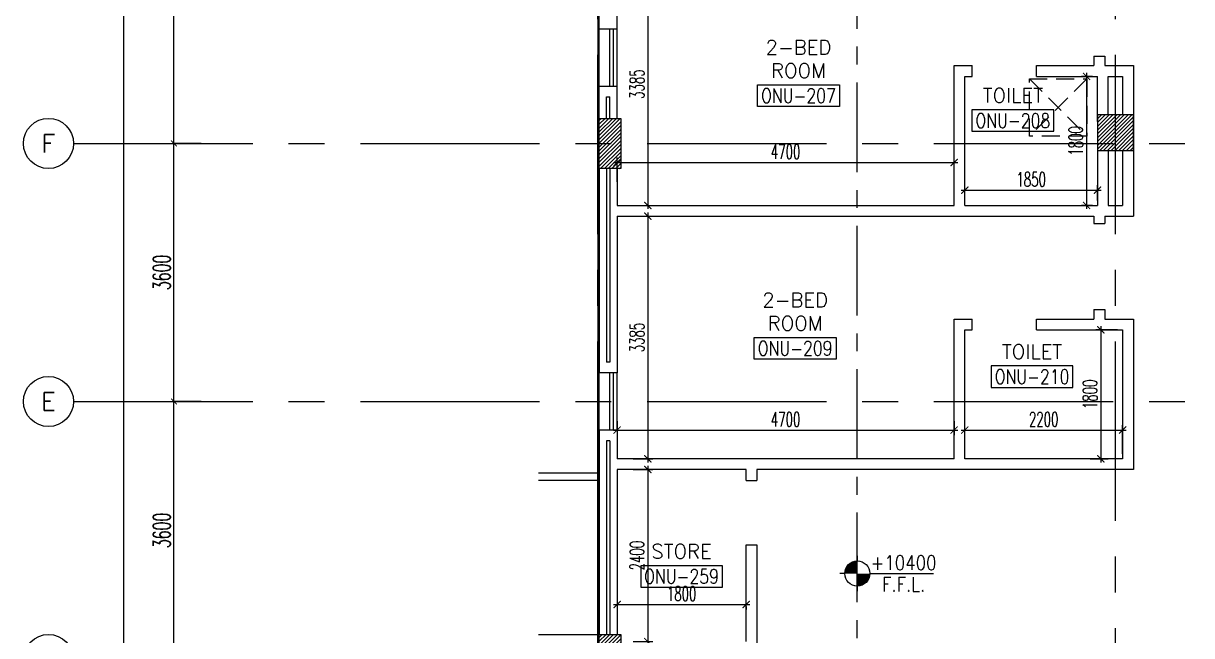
# Model space of a CAD drawing. Extents: x 88852.7 to 88945.7, y 39921.6 to 40001.1.
# Drawn here: x 88852.74 to 88869.03, y 39936.01 to 39944.55 of the extents above; entities that cross this region are included whole.
import ezdxf
from ezdxf.enums import TextEntityAlignment as Align

# ---------------------------------------------------------------- set-up
doc = ezdxf.new("R2010")
doc.units = 0
doc.header["$MEASUREMENT"] = 0
doc.header["$PDMODE"] = 34
for name, pattern in [('CENTER', [2, 1.25, -0.25, 0.25, -0.25]), ('CENTERX2', [4, 2.5, -0.5, 0.5, -0.5]), ('HIDDEN', [0.375, 0.25, -0.125])]:
    doc.linetypes.add(name, pattern=pattern)
doc.layers.get('0').update_dxf_attribs({"color": 4, "linetype": 'CONTINUOUS'})
doc.layers.get('DEFPOINTS').update_dxf_attribs({"linetype": 'CONTINUOUS'})
for name, color, linetype in [('AX', 6, 'CONTINUOUS'), ('AX-CR', 2, 'CONTINUOUS'), ('AX-DIM', 4, 'CONTINUOUS'), ('AX-TXT', 2, 'CONTINUOUS'), ('AXES', 11, 'CENTERX2'), ('AXES1', 11, 'CENTER'), ('COL', 2, 'CONTINUOUS'), ('DIM', 4, 'CONTINUOUS'), ('EJ', 11, 'CONTINUOUS'), ('HAT', 11, 'CONTINUOUS'), ('INSUL', 4, 'CONTINUOUS'), ('LEV-PL', 7, 'CONTINUOUS'), ('RM-BOX', 11, 'CONTINUOUS'), ('RM-NAME', 11, 'CONTINUOUS'), ('RM-NO', 11, 'CONTINUOUS'), ('ROOF', 7, 'CONTINUOUS'), ('SHAFT', 4, 'CONTINUOUS'), ('WALL', 2, 'CONTINUOUS'), ('WIN', 3, 'CONTINUOUS')]:
    doc.layers.add(name, color=color, linetype=linetype)
doc.styles.add('ROMANS', font='ROMANS.shx', dxfattribs={"width": 0.6})
doc.styles.add('S', font='ROMANS.SHX')
doc.dimstyles.new('DIM-OUT', dxfattribs={"dimscale": 0, "dimtxt": 0.24, "dimasz": 0.08, "dimexe": 0.02, "dimexo": 0.02, "dimgap": 0.05, "dimtad": 1, "dimdec": 0, "dimlfac": 1000, "dimzin": 0, "dimtxsty": 'ROMANS', "dimblk1": 'ARCHTICK', "dimblk2": 'ARCHTICK', "dimsah": 1, "dimcen": 0.01, "dimdle": 0.08, "dimclrd": 4, "dimclre": 4, "dimclrt": 2, "dimazin": 3, "dimtp": 2, "dimtm": 2, "dimtfac": 0.114286, "dimtdec": 0, "dimtix": 1, "dimtmove": 0, "dimatfit": 3, "dimtolj": 1, "dimtzin": 0})
doc.dimstyles.new('STANDARD_IN', dxfattribs={"dimtxt": 0.2, "dimasz": 0.1, "dimexe": 0.07, "dimexo": 0.07, "dimgap": 0.05, "dimtad": 1, "dimdec": 0, "dimlfac": 1000, "dimzin": 0, "dimtxsty": 'ROMANS', "dimblk": 'ARCHTICK', "dimcen": 0.05, "dimdle": 0.05, "dimclrd": 4, "dimclre": 4, "dimclrt": 2, "dimazin": 3, "dimtfac": 1, "dimtdec": 0, "dimtmove": 0, "dimatfit": 3, "dimtolj": 1, "dimtzin": 0})

# ---------------------------------------------------------------- blocks, each defined once
blk = doc.blocks.new('_ARCHTICK')
at = {"color": 0, "linetype": 'BYBLOCK', "const_width": 0.15}
blk.add_lwpolyline([(-0.5, -0.5), (0.5, 0.5)], dxfattribs=at)
blk = doc.blocks.new('*D182')
at = {"layer": 'DEFPOINTS', "color": 0, "linetype": 'CONTINUOUS'}
for p in [(88861.02, 39936.49), (88862.82, 39936.49), (88862.82, 39936.448)]:
    blk.add_point(p, dxfattribs=at)
at = {"layer": 'DIM', "color": 4, "linetype": 'CONTINUOUS'}
for p, q in [((88860.97, 39936.448), (88862.87, 39936.448)), ((88861.02, 39936.42), (88861.02, 39936.378)), ((88862.82, 39936.42), (88862.82, 39936.378))]:
    blk.add_line(p, q, dxfattribs=at)
at = {"layer": 'DIM', "color": 4, "linetype": 'CONTINUOUS', "xscale": 0.1, "yscale": 0.1, "zscale": 0.1, "rotation": 180}
blk.add_blockref('_ARCHTICK', (88861.02, 39936.448), dxfattribs=at)
at = {"layer": 'DIM', "color": 4, "linetype": 'CONTINUOUS', "xscale": 0.1, "yscale": 0.1, "zscale": 0.1}
blk.add_blockref('_ARCHTICK', (88862.82, 39936.448), dxfattribs=at)
at = {"layer": 'DIM', "color": 2, "linetype": 'CONTINUOUS', "insert": (88861.92, 39936.598), "char_height": 0.2, "attachment_point": 5, "style": 'ROMANS'}
blk.add_mtext('\\A1;1800', dxfattribs=at)
blk = doc.blocks.new('*D181')
at = {"layer": 'DEFPOINTS', "color": 0, "linetype": 'CONTINUOUS'}
for p in [(88861.176, 39938.33), (88861.176, 39935.93), (88861.448, 39935.93)]:
    blk.add_point(p, dxfattribs=at)
at = {"layer": 'DIM', "color": 4, "linetype": 'CONTINUOUS'}
for p, q in [((88861.246, 39938.33), (88861.518, 39938.33)), ((88861.448, 39938.38), (88861.448, 39935.88)), ((88861.246, 39935.93), (88861.518, 39935.93))]:
    blk.add_line(p, q, dxfattribs=at)
at = {"layer": 'DIM', "color": 4, "linetype": 'CONTINUOUS', "xscale": 0.1, "yscale": 0.1, "zscale": 0.1}
for p, rotation in [((88861.448, 39938.33), 90), ((88861.448, 39935.93), 270)]:
    blk.add_blockref('_ARCHTICK', p, dxfattribs=dict(at, rotation=rotation))
at = {"layer": 'DIM', "color": 2, "linetype": 'CONTINUOUS', "insert": (88861.298, 39937.13), "char_height": 0.2, "attachment_point": 5, "rotation": 90, "style": 'ROMANS'}
blk.add_mtext('\\A1;2400', dxfattribs=at)
blk = doc.blocks.new('*D180')
at = {"layer": 'DEFPOINTS', "color": 0, "linetype": 'CONTINUOUS'}
for p in [(88868.07, 39940.28), (88867.766, 39938.48), (88868.07, 39938.48)]:
    blk.add_point(p, dxfattribs=at)
at = {"layer": 'DIM', "color": 4, "linetype": 'CONTINUOUS'}
for p, q in [((88868, 39940.28), (88867.696, 39940.28)), ((88867.766, 39940.33), (88867.766, 39938.43)), ((88868, 39938.48), (88867.696, 39938.48))]:
    blk.add_line(p, q, dxfattribs=at)
at = {"layer": 'DIM', "color": 4, "linetype": 'CONTINUOUS', "xscale": 0.1, "yscale": 0.1, "zscale": 0.1}
for p, rotation in [((88867.766, 39940.28), 90), ((88867.766, 39938.48), 270)]:
    blk.add_blockref('_ARCHTICK', p, dxfattribs=dict(at, rotation=rotation))
at = {"layer": 'DIM', "color": 2, "linetype": 'CONTINUOUS', "insert": (88867.616, 39939.38), "char_height": 0.2, "attachment_point": 5, "rotation": 90, "style": 'ROMANS'}
blk.add_mtext('\\A1;1800', dxfattribs=at)
blk = doc.blocks.new('*D179')
at = {"layer": 'DEFPOINTS', "color": 0, "linetype": 'CONTINUOUS'}
for p in [(88868.07, 39938.881), (88865.87, 39938.48), (88868.07, 39938.48)]:
    blk.add_point(p, dxfattribs=at)
at = {"layer": 'DIM', "color": 4, "linetype": 'CONTINUOUS'}
for p, q in [((88865.87, 39938.55), (88865.87, 39938.951)), ((88868.07, 39938.55), (88868.07, 39938.951)), ((88865.82, 39938.881), (88868.12, 39938.881))]:
    blk.add_line(p, q, dxfattribs=at)
at = {"layer": 'DIM', "color": 4, "linetype": 'CONTINUOUS', "xscale": 0.1, "yscale": 0.1, "zscale": 0.1, "rotation": 180}
blk.add_blockref('_ARCHTICK', (88865.87, 39938.881), dxfattribs=at)
at = {"layer": 'DIM', "color": 4, "linetype": 'CONTINUOUS', "xscale": 0.1, "yscale": 0.1, "zscale": 0.1}
blk.add_blockref('_ARCHTICK', (88868.07, 39938.881), dxfattribs=at)
at = {"layer": 'DIM', "color": 2, "linetype": 'CONTINUOUS', "insert": (88866.97, 39939.031), "char_height": 0.2, "attachment_point": 5, "style": 'ROMANS'}
blk.add_mtext('\\A1;2200', dxfattribs=at)
blk = doc.blocks.new('*D178')
at = {"layer": 'DEFPOINTS', "color": 0, "linetype": 'CONTINUOUS'}
for p in [(88861.02, 39939.076), (88865.72, 39939.076), (88865.72, 39938.881)]:
    blk.add_point(p, dxfattribs=at)
at = {"layer": 'DIM', "color": 4, "linetype": 'CONTINUOUS'}
for p, q in [((88861.02, 39939.006), (88861.02, 39938.811)), ((88865.72, 39939.006), (88865.72, 39938.811)), ((88860.97, 39938.881), (88865.77, 39938.881))]:
    blk.add_line(p, q, dxfattribs=at)
at = {"layer": 'DIM', "color": 4, "linetype": 'CONTINUOUS', "xscale": 0.1, "yscale": 0.1, "zscale": 0.1, "rotation": 180}
blk.add_blockref('_ARCHTICK', (88861.02, 39938.881), dxfattribs=at)
at = {"layer": 'DIM', "color": 4, "linetype": 'CONTINUOUS', "xscale": 0.1, "yscale": 0.1, "zscale": 0.1}
blk.add_blockref('_ARCHTICK', (88865.72, 39938.881), dxfattribs=at)
at = {"layer": 'DIM', "color": 2, "linetype": 'CONTINUOUS', "insert": (88863.37, 39939.031), "char_height": 0.2, "attachment_point": 5, "style": 'ROMANS'}
blk.add_mtext('\\A1;4700', dxfattribs=at)
blk = doc.blocks.new('*D177')
at = {"layer": 'DEFPOINTS', "color": 0, "linetype": 'CONTINUOUS'}
for p in [(88861.175, 39941.865), (88861.175, 39938.48), (88861.448, 39938.48)]:
    blk.add_point(p, dxfattribs=at)
at = {"layer": 'DIM', "color": 4, "linetype": 'CONTINUOUS'}
for p, q in [((88861.448, 39941.915), (88861.448, 39938.43)), ((88861.245, 39941.865), (88861.518, 39941.865)), ((88861.245, 39938.48), (88861.518, 39938.48))]:
    blk.add_line(p, q, dxfattribs=at)
at = {"layer": 'DIM', "color": 4, "linetype": 'CONTINUOUS', "xscale": 0.1, "yscale": 0.1, "zscale": 0.1}
for p, rotation in [((88861.448, 39941.865), 90), ((88861.448, 39938.48), 270)]:
    blk.add_blockref('_ARCHTICK', p, dxfattribs=dict(at, rotation=rotation))
at = {"layer": 'DIM', "color": 2, "linetype": 'CONTINUOUS', "insert": (88861.298, 39940.172), "char_height": 0.2, "attachment_point": 5, "rotation": 90, "style": 'ROMANS'}
blk.add_mtext('\\A1;3385', dxfattribs=at)
blk = doc.blocks.new('*D176')
at = {"layer": 'DEFPOINTS', "color": 0, "linetype": 'CONTINUOUS'}
for p in [(88867.72, 39943.815), (88867.568, 39942.015), (88867.72, 39942.015)]:
    blk.add_point(p, dxfattribs=at)
at = {"layer": 'DIM', "color": 4, "linetype": 'CONTINUOUS'}
for p, q in [((88867.568, 39943.865), (88867.568, 39941.965)), ((88867.65, 39943.815), (88867.498, 39943.815)), ((88867.65, 39942.015), (88867.498, 39942.015))]:
    blk.add_line(p, q, dxfattribs=at)
at = {"layer": 'DIM', "color": 4, "linetype": 'CONTINUOUS', "xscale": 0.1, "yscale": 0.1, "zscale": 0.1}
for p, rotation in [((88867.568, 39943.815), 90), ((88867.568, 39942.015), 270)]:
    blk.add_blockref('_ARCHTICK', p, dxfattribs=dict(at, rotation=rotation))
at = {"layer": 'DIM', "color": 2, "linetype": 'CONTINUOUS', "insert": (88867.418, 39942.915), "char_height": 0.2, "attachment_point": 5, "rotation": 90, "style": 'ROMANS'}
blk.add_mtext('\\A1;1800', dxfattribs=at)
blk = doc.blocks.new('*D175')
at = {"layer": 'DEFPOINTS', "color": 0, "linetype": 'CONTINUOUS'}
for p in [(88867.72, 39942.228), (88865.87, 39942.015), (88867.72, 39942.015)]:
    blk.add_point(p, dxfattribs=at)
at = {"layer": 'DIM', "color": 4, "linetype": 'CONTINUOUS'}
for p, q in [((88865.82, 39942.228), (88867.77, 39942.228)), ((88865.87, 39942.085), (88865.87, 39942.298)), ((88867.72, 39942.085), (88867.72, 39942.298))]:
    blk.add_line(p, q, dxfattribs=at)
at = {"layer": 'DIM', "color": 4, "linetype": 'CONTINUOUS', "xscale": 0.1, "yscale": 0.1, "zscale": 0.1, "rotation": 180}
blk.add_blockref('_ARCHTICK', (88865.87, 39942.228), dxfattribs=at)
at = {"layer": 'DIM', "color": 4, "linetype": 'CONTINUOUS', "xscale": 0.1, "yscale": 0.1, "zscale": 0.1}
blk.add_blockref('_ARCHTICK', (88867.72, 39942.228), dxfattribs=at)
at = {"layer": 'DIM', "color": 2, "linetype": 'CONTINUOUS', "insert": (88866.795, 39942.378), "char_height": 0.2, "attachment_point": 5, "style": 'ROMANS'}
blk.add_mtext('\\A1;1850', dxfattribs=at)
blk = doc.blocks.new('*D174')
at = {"layer": 'DEFPOINTS', "color": 0, "linetype": 'CONTINUOUS'}
for p in [(88865.72, 39942.613), (88861.02, 39942.272), (88865.72, 39942.272)]:
    blk.add_point(p, dxfattribs=at)
at = {"layer": 'DIM', "color": 4, "linetype": 'CONTINUOUS'}
for p, q in [((88860.97, 39942.613), (88865.77, 39942.613)), ((88861.02, 39942.342), (88861.02, 39942.683)), ((88865.72, 39942.342), (88865.72, 39942.683))]:
    blk.add_line(p, q, dxfattribs=at)
at = {"layer": 'DIM', "color": 4, "linetype": 'CONTINUOUS', "xscale": 0.1, "yscale": 0.1, "zscale": 0.1, "rotation": 180}
blk.add_blockref('_ARCHTICK', (88861.02, 39942.613), dxfattribs=at)
at = {"layer": 'DIM', "color": 4, "linetype": 'CONTINUOUS', "xscale": 0.1, "yscale": 0.1, "zscale": 0.1}
blk.add_blockref('_ARCHTICK', (88865.72, 39942.613), dxfattribs=at)
at = {"layer": 'DIM', "color": 2, "linetype": 'CONTINUOUS', "insert": (88863.37, 39942.763), "char_height": 0.2, "attachment_point": 5, "style": 'ROMANS'}
blk.add_mtext('\\A1;4700', dxfattribs=at)
blk = doc.blocks.new('*D173')
at = {"layer": 'DEFPOINTS', "color": 0, "linetype": 'CONTINUOUS'}
for p in [(88861.02, 39945.4), (88861.02, 39942.015), (88861.448, 39942.015)]:
    blk.add_point(p, dxfattribs=at)
at = {"layer": 'DIM', "color": 4, "linetype": 'CONTINUOUS'}
for p, q in [((88861.09, 39945.4), (88861.518, 39945.4)), ((88861.448, 39945.45), (88861.448, 39941.965)), ((88861.09, 39942.015), (88861.518, 39942.015))]:
    blk.add_line(p, q, dxfattribs=at)
at = {"layer": 'DIM', "color": 4, "linetype": 'CONTINUOUS', "xscale": 0.1, "yscale": 0.1, "zscale": 0.1}
for p, rotation in [((88861.448, 39945.4), 90), ((88861.448, 39942.015), 270)]:
    blk.add_blockref('_ARCHTICK', p, dxfattribs=dict(at, rotation=rotation))
at = {"layer": 'DIM', "color": 2, "linetype": 'CONTINUOUS', "insert": (88861.298, 39943.707), "char_height": 0.2, "attachment_point": 5, "rotation": 90, "style": 'ROMANS'}
blk.add_mtext('\\A1;3385', dxfattribs=at)
blk = doc.blocks.new('C11')
at = {"layer": 'HAT'}
h = blk.add_hatch(dxfattribs=at)
h.set_pattern_fill('ANSI31', color=256, scale=300, style=0)
h.set_pattern_definition([(45, (-248556.182, -75061.005), (-26.5165043, 26.5165043), [])])
h.paths.add_polyline_path([(300, 700), (0, 700), (0, 350), (300, 350)])
h.paths.add_polyline_path([(300, 350), (0, 350), (0, 0), (300, 0)])
at = {"layer": 'COL'}
blk.add_lwpolyline([(300, 700), (300, 0), (0, 0), (0, 700)], close=True, dxfattribs=at)
blk = doc.blocks.new('RM1')
at = {"layer": 'RM-BOX'}
blk.add_lwpolyline([(570, -200), (-570, -200), (-570, -500), (570, -500)], close=True, dxfattribs=at)
at = {"layer": 'RM-NAME', "style": 'ROMANS'}
blk.add_attdef('ROOMNAME1', text='', height=200, dxfattribs=at).set_placement((0, 324), align=Align.MIDDLE)
blk = doc.blocks.new('COL50')
at = {"layer": 'COL'}
blk.add_lwpolyline([(-250, 250), (-250, -250), (250, -250), (250, 250)], close=True, dxfattribs=at)
blk = doc.blocks.new('*X87')
at = {"color": 0}
for p, q in [((73379, 132670), (73859, 133150)), ((73379, 132723), (73806, 133150)), ((73379, 132776), (73753, 133150)), ((73379, 132829), (73700, 133150)), ((73379, 132882), (73647, 133150)), ((73379, 132935), (73594, 133150)), ((73379, 132988), (73541, 133150)), ((73379, 133041), (73488, 133150)), ((73379, 133094), (73435, 133150)), ((73379, 133147), (73382, 133150)), ((73412, 132650), (73879, 133117)), ((73465, 132650), (73879, 133064)), ((73518, 132650), (73879, 133011)), ((73571, 132650), (73879, 132958)), ((73624, 132650), (73879, 132905)), ((73677, 132650), (73879, 132852)), ((73730, 132650), (73879, 132799)), ((73783, 132650), (73879, 132746)), ((73836, 132650), (73879, 132693))]:
    blk.add_line(p, q, dxfattribs=at)
blk = doc.blocks.new('LEV1')
at = {"layer": 'LEV-PL'}
for p, q in [((0, 245), (0, 175)), ((-175, 0), (-245, 0)), ((175, 0), (1061, 0)), ((0, -175), (0, -245))]:
    blk.add_line(p, q, dxfattribs=at)
at = {"layer": 'LEV-PL', "const_width": 175}
for points in [[(-88, 0, -0.414214), (0, 88, -1)], [(88, 0, -0.414214), (0, -88, -1)]]:
    blk.add_lwpolyline(points, format="xyb", dxfattribs=at)
at = {"layer": 'LEV-PL'}
blk.add_circle((0, 0), 175, dxfattribs=at)
at = {"layer": 'LEV-PL', "color": 4, "style": 'S', "width": 0.85}
for tag, p in [('+0000', (646, 50)), ('F.F.L.', (646, -250))]:
    blk.add_attdef(tag, text='', height=200, dxfattribs=at).set_placement(p, align=Align.CENTER)
blk = doc.blocks.new('*D389')
at = {"layer": 'AX-DIM', "color": 4}
for p, q in [((88855.219, 39942.88), (88854.819, 39942.88)), ((88854.839, 39939.2), (88854.839, 39942.96)), ((88855.219, 39939.28), (88854.819, 39939.28))]:
    blk.add_line(p, q, dxfattribs=at)
at = {"layer": 'DEFPOINTS', "color": 0}
for p in [(88854.839, 39942.88), (88855.239, 39942.88), (88855.239, 39939.28)]:
    blk.add_point(p, dxfattribs=at)
at = {"layer": 'AX-DIM', "color": 4, "xscale": 0.08, "yscale": 0.08, "zscale": 0.08}
for p, rotation in [((88854.839, 39942.88), 90), ((88854.839, 39939.28), 270)]:
    blk.add_blockref('_ARCHTICK', p, dxfattribs=dict(at, rotation=rotation))
at = {"layer": 'AX-DIM', "color": 2, "insert": (88854.669, 39941.08), "char_height": 0.24, "attachment_point": 5, "rotation": 90, "style": 'ROMANS'}
blk.add_mtext('\\A1;3600', dxfattribs=at)
blk = doc.blocks.new('*D388')
at = {"layer": 'AX-DIM', "color": 4}
for p, q in [((88855.219, 39939.28), (88854.819, 39939.28)), ((88854.839, 39935.6), (88854.839, 39939.36)), ((88855.219, 39935.68), (88854.819, 39935.68))]:
    blk.add_line(p, q, dxfattribs=at)
at = {"layer": 'DEFPOINTS', "color": 0}
for p in [(88854.839, 39939.28), (88855.239, 39939.28), (88855.239, 39935.68)]:
    blk.add_point(p, dxfattribs=at)
at = {"layer": 'AX-DIM', "color": 4, "xscale": 0.08, "yscale": 0.08, "zscale": 0.08}
for p, rotation in [((88854.839, 39939.28), 90), ((88854.839, 39935.68), 270)]:
    blk.add_blockref('_ARCHTICK', p, dxfattribs=dict(at, rotation=rotation))
at = {"layer": 'AX-DIM', "color": 2, "insert": (88854.669, 39937.48), "char_height": 0.24, "attachment_point": 5, "rotation": 90, "style": 'ROMANS'}
blk.add_mtext('\\A1;3600', dxfattribs=at)
blk = doc.blocks.new('*D387')
at = {"layer": 'AX-DIM', "color": 4}
for p, q in [((88855.219, 39950.08), (88854.819, 39950.08)), ((88854.839, 39942.8), (88854.839, 39950.16)), ((88855.219, 39942.88), (88854.819, 39942.88))]:
    blk.add_line(p, q, dxfattribs=at)
at = {"layer": 'DEFPOINTS', "color": 0}
for p in [(88854.839, 39950.08), (88855.239, 39950.08), (88855.239, 39942.88)]:
    blk.add_point(p, dxfattribs=at)
at = {"layer": 'AX-DIM', "color": 4, "xscale": 0.08, "yscale": 0.08, "zscale": 0.08}
for p, rotation in [((88854.839, 39950.08), 90), ((88854.839, 39942.88), 270)]:
    blk.add_blockref('_ARCHTICK', p, dxfattribs=dict(at, rotation=rotation))
at = {"layer": 'AX-DIM', "color": 2, "insert": (88854.669, 39946.48), "char_height": 0.24, "attachment_point": 5, "rotation": 90, "style": 'ROMANS'}
blk.add_mtext('\\A1;7200', dxfattribs=at)
blk = doc.blocks.new('AXL')
at = {"layer": 'AX-CR'}
blk.add_circle((-350, 0), 350, dxfattribs=at)
blk = doc.blocks.new('*D382')
at = {"layer": 'AX-DIM', "color": 4}
for p, q in [((88860.101, 39987.55), (88854.119, 39987.55)), ((88854.139, 39928.15), (88854.139, 39987.63)), ((88861.001, 39928.23), (88854.119, 39928.23))]:
    blk.add_line(p, q, dxfattribs=at)
at = {"layer": 'DEFPOINTS', "color": 0}
for p in [(88854.139, 39987.55), (88860.121, 39987.55), (88861.021, 39928.23)]:
    blk.add_point(p, dxfattribs=at)
at = {"layer": 'AX-DIM', "color": 4, "xscale": 0.08, "yscale": 0.08, "zscale": 0.08}
for p, rotation in [((88854.139, 39987.55), 90), ((88854.139, 39928.23), 270)]:
    blk.add_blockref('_ARCHTICK', p, dxfattribs=dict(at, rotation=rotation))
at = {"layer": 'AX-DIM', "color": 2, "insert": (88853.969, 39957.89), "char_height": 0.24, "attachment_point": 5, "rotation": 90, "style": 'ROMANS'}
blk.add_mtext('\\A1;59320', dxfattribs=at)

msp = doc.modelspace()

# ---------------------------------------------------------------- linework, layer by layer
at = {"layer": 'AXES'}
for p, q in [((88867.9703, 39921.6153), (88867.9703, 40000.4279)), ((88860.7503, 39921.6153), (88860.7503, 40000.0779)), ((88860.7703, 39921.6132), (88860.7703, 40000.0759)), ((88853.4386, 39942.8796), (88876.9703, 39942.8796)), ((88853.4386, 39939.2796), (88876.9703, 39939.2796))]:
    msp.add_line(p, q, dxfattribs=at)
at = {"layer": 'AXES1'}
msp.add_line((88864.3703, 39928.4796), (88864.3703, 39987.2996), dxfattribs=at)
at = {"layer": 'EJ'}
for p, q in [((88860.7503, 39936.0796), (88860.7503, 39938.1796)), ((88860.7503, 39936.0796), (88860.7503, 39938.1796)), ((88860.7703, 39936.0796), (88860.7703, 39938.1796)), ((88860.7703, 39936.0796), (88860.7703, 39938.1796))]:
    msp.add_line(p, q, dxfattribs=at)
at = {"layer": 'INSUL'}
for p, q in [((88860.8703, 39943.5296), (88860.9203, 39943.5296)), ((88860.8703, 39943.2296), (88860.8703, 39943.5296)), ((88860.9203, 39943.2296), (88860.9203, 39943.5296)), ((88860.8703, 39942.5296), (88860.8703, 39939.8296)), ((88860.9203, 39942.5296), (88860.9203, 39939.8296)), ((88860.9203, 39939.8296), (88860.8703, 39939.8296)), ((88860.9203, 39938.7296), (88860.8703, 39938.7296)), ((88860.8703, 39938.7296), (88860.8703, 39936.0296)), ((88860.9203, 39938.7296), (88860.9203, 39936.0296))]:
    msp.add_line(p, q, dxfattribs=at)
at = {"layer": 'ROOF'}
for p, q in [((88860.7503, 39949.7296), (88860.7503, 39936.0796)), ((88860.7503, 39938.2796), (88859.9253, 39938.2796)), ((88860.7503, 39938.1796), (88859.9253, 39938.1796)), ((88859.9253, 39936.0296), (88860.7503, 39936.0296))]:
    msp.add_line(p, q, dxfattribs=at)
at = {"layer": 'SHAFT', "color": 97, "linetype": 'HIDDEN'}
for p, q in [((88867.5703, 39943.7796), (88866.7703, 39942.9796)), ((88866.7703, 39943.7796), (88867.5703, 39942.9796))]:
    msp.add_line(p, q, dxfattribs=at)
msp.add_lwpolyline([(88866.7703, 39943.7796), (88867.5703, 39943.7796), (88867.5703, 39942.9796), (88866.7703, 39942.9796)], close=True, dxfattribs=at)
at = {"layer": 'WALL'}
for p, q in [((88860.7703, 39944.4796), (88860.7703, 39946.0796)), ((88861.0203, 39944.4796), (88861.0203, 39945.3996)), ((88860.7703, 39944.4796), (88861.0203, 39944.4796)), ((88867.6703, 39944.0991), (88867.8203, 39944.0991)), ((88865.7203, 39943.9646), (88865.9703, 39943.9646)), ((88866.8703, 39943.9646), (88867.6703, 39943.9646)), ((88867.8203, 39943.9646), (88868.2203, 39943.9646)), ((88868.2203, 39943.9646), (88868.2203, 39941.8646)), ((88860.7703, 39943.6796), (88861.0203, 39943.6796)), ((88860.7703, 39943.2296), (88860.7703, 39943.6796)), ((88861.0203, 39943.2296), (88861.0203, 39943.6796)), ((88865.8703, 39943.8146), (88865.9703, 39943.8146)), ((88866.8703, 39943.8146), (88867.7203, 39943.8146)), ((88867.7203, 39943.1846), (88867.7203, 39943.8146)), ((88867.8703, 39943.8146), (88868.0703, 39943.8146)), ((88867.8703, 39943.2796), (88867.8703, 39943.8146)), ((88868.0703, 39943.8146), (88868.0703, 39943.2796)), ((88867.7203, 39942.7796), (88867.7203, 39942.0146)), ((88867.8703, 39942.7796), (88867.8703, 39942.0146)), ((88868.0703, 39942.7796), (88868.0703, 39942.0146)), ((88860.7703, 39942.5296), (88860.7703, 39939.6796)), ((88861.0203, 39942.5296), (88861.0203, 39942.0146)), ((88861.0203, 39942.0146), (88865.7203, 39942.0146)), ((88865.8703, 39942.0146), (88867.7203, 39942.0146)), ((88867.8703, 39942.0146), (88868.0703, 39942.0146)), ((88861.0203, 39941.8646), (88861.0203, 39939.6796)), ((88861.0203, 39941.8646), (88867.6703, 39941.8646)), ((88867.6703, 39941.7641), (88867.8203, 39941.7641)), ((88867.8203, 39941.8646), (88868.2203, 39941.8646)), ((88865.7203, 39940.4296), (88865.9703, 39940.4296)), ((88866.8703, 39940.4296), (88867.6703, 39940.4296)), ((88867.6703, 39940.5641), (88867.8203, 39940.5641)), ((88867.8203, 39940.4296), (88868.2203, 39940.4296)), ((88868.2203, 39940.4296), (88868.2203, 39938.3296)), ((88865.8703, 39940.2796), (88865.9703, 39940.2796)), ((88866.8703, 39940.2796), (88868.0703, 39940.2796)), ((88868.0703, 39940.2796), (88868.0703, 39938.4796)), ((88861.0203, 39939.6796), (88860.7703, 39939.6796)), ((88861.0203, 39938.8796), (88860.7703, 39938.8796)), ((88860.7703, 39938.8796), (88860.7703, 39936.0296)), ((88861.0203, 39938.8796), (88861.0203, 39938.4796)), ((88865.7203, 39938.4796), (88861.0203, 39938.4796)), ((88868.0703, 39938.4796), (88865.8703, 39938.4796)), ((88867.6203, 39938.4796), (88867.8703, 39938.4796)), ((88862.8203, 39938.3296), (88861.0203, 39938.3296)), ((88861.0203, 39938.3296), (88861.0203, 39936.0296)), ((88862.8203, 39938.1796), (88862.8203, 39938.3296)), ((88862.9703, 39938.3296), (88862.9703, 39938.1796)), ((88865.7203, 39938.3296), (88862.9703, 39938.3296)), ((88868.2203, 39938.3296), (88863.1203, 39938.3296)), ((88862.8203, 39938.1796), (88862.9703, 39938.1796)), ((88862.8203, 39937.2796), (88862.9703, 39937.2796)), ((88862.8203, 39935.9296), (88862.8203, 39937.2796)), ((88862.9703, 39937.2796), (88862.9703, 39935.5296))]:
    msp.add_line(p, q, dxfattribs=at)
at = {"layer": 'WALL', "linetype": 'BYBLOCK'}
for p, q in [((88867.6703, 39944.0991), (88867.6703, 39943.9646)), ((88867.8203, 39944.0991), (88867.8203, 39943.9646)), ((88865.7203, 39942.0146), (88865.7203, 39943.9646)), ((88865.9703, 39943.8146), (88865.9703, 39943.9646)), ((88866.8703, 39943.8146), (88866.8703, 39943.9646)), ((88865.8703, 39942.0146), (88865.8703, 39943.8146)), ((88867.6703, 39941.8646), (88867.6703, 39941.7641)), ((88867.8203, 39941.8646), (88867.8203, 39941.7641)), ((88865.7203, 39938.4796), (88865.7203, 39940.4296)), ((88865.9703, 39940.2796), (88865.9703, 39940.4296)), ((88866.8703, 39940.2796), (88866.8703, 39940.4296)), ((88867.6703, 39940.5641), (88867.6703, 39940.4296)), ((88867.8203, 39940.5641), (88867.8203, 39940.4296)), ((88865.8703, 39938.4796), (88865.8703, 39940.2796))]:
    msp.add_line(p, q, dxfattribs=at)
at = {"layer": 'WIN'}
for p, q in [((88860.7703, 39943.6796), (88860.7703, 39944.4796)), ((88860.9203, 39943.6796), (88860.9203, 39944.4796)), ((88860.9703, 39943.6796), (88860.9703, 39944.4796)), ((88861.0203, 39943.6796), (88861.0203, 39944.4796)), ((88860.7703, 39938.8796), (88860.7703, 39939.6796)), ((88860.9203, 39938.8796), (88860.9203, 39939.6796)), ((88860.9703, 39938.8796), (88860.9703, 39939.6796)), ((88861.0203, 39938.8796), (88861.0203, 39939.6796))]:
    msp.add_line(p, q, dxfattribs=at)

# ---------------------------------------------------------------- block references
at = {"layer": 'AX'}
ref = msp.add_blockref('AXL', (88853.4386, 39942.8796), dxfattribs=dict(at, xscale=0.001, yscale=0.001, zscale=0.001))
ref.add_attrib('AX', 'F', dxfattribs={"layer": 'AX-TXT', "height": 0.25, "style": 'ROMANS'}).set_placement((88853.0886, 39942.8796), align=Align.MIDDLE)
ref = msp.add_blockref('AXL', (88853.4386, 39939.2796), dxfattribs=dict(at, xscale=0.001, yscale=0.001, zscale=0.001))
ref.add_attrib('AX', 'E', dxfattribs={"layer": 'AX-TXT', "height": 0.25, "style": 'ROMANS'}).set_placement((88853.0886, 39939.2796), align=Align.MIDDLE)
ref = msp.add_blockref('AXL', (88853.4386, 39935.6796), dxfattribs=dict(at, xscale=0.001, yscale=0.001, zscale=0.001))
ref.add_attrib('AX', 'D', dxfattribs={"layer": 'AX-TXT', "height": 0.25, "style": 'ROMANS'}).set_placement((88853.0886, 39935.6796), align=Align.MIDDLE)
at = {"layer": 'COL', "xscale": 0.001, "yscale": 0.001, "zscale": 0.001}
msp.add_blockref('COL50', (88867.9703, 39943.0296), dxfattribs=at)
at = {"layer": 'HAT', "xscale": 0.001, "yscale": 0.001, "zscale": 0.001}
for name, p in [('C11', (88860.7703, 39942.5296)), ('*X87', (88794.341, 39810.1298)), ('C11', (88860.7703, 39935.3296))]:
    msp.add_blockref(name, p, dxfattribs=at)
at = {"layer": 'LEV-PL', "xscale": 0.001, "yscale": 0.001, "zscale": 0.001}
msp.add_blockref('LEV1', (88864.3703, 39936.8796), dxfattribs=at).add_auto_attribs({'F.F.L.': 'F.F.L.', '+0000': '+10400'})
at = {"layer": 'RM-NO'}
ref = msp.add_blockref('RM1', (88863.5497, 39943.8958), dxfattribs=dict(at, xscale=-0.001, yscale=0.001, zscale=0.001))
ref.add_attrib('ROOMNO', 'ONU-207', dxfattribs={"height": 0.2, "style": 'ROMANS', "width": 0.8}).set_placement((88863.5497, 39943.5458), align=Align.MIDDLE)
ref.add_attrib('ROOMNAME2', 'ROOM', dxfattribs={"layer": 'RM-NAME', "height": 0.2, "style": 'ROMANS'}).set_placement((88863.5497, 39943.8958), align=Align.MIDDLE)
ref.add_attrib('ROOMNAME1', '2-BED', dxfattribs={"layer": 'RM-NAME', "height": 0.2, "style": 'ROMANS'}).set_placement((88863.5497, 39944.2196), align=Align.MIDDLE)
ref = msp.add_blockref('RM1', (88866.5395, 39943.5488), dxfattribs=dict(at, xscale=0.001, yscale=0.001, zscale=0.001))
ref.add_attrib('ROOMNO', 'ONU-208', dxfattribs={"height": 0.2, "style": 'ROMANS', "width": 0.8}).set_placement((88866.5395, 39943.1988), align=Align.MIDDLE)
ref.add_attrib('ROOMNAME2', 'TOILET', dxfattribs={"layer": 'RM-NAME', "height": 0.2, "style": 'ROMANS'}).set_placement((88866.5395, 39943.5488), align=Align.MIDDLE)
ref = msp.add_blockref('RM1', (88863.5031, 39940.3707), dxfattribs=dict(at, xscale=-0.001, yscale=0.001, zscale=0.001))
ref.add_attrib('ROOMNO', 'ONU-209', dxfattribs={"height": 0.2, "style": 'ROMANS', "width": 0.8}).set_placement((88863.5031, 39940.0207), align=Align.MIDDLE)
ref.add_attrib('ROOMNAME2', 'ROOM', dxfattribs={"layer": 'RM-NAME', "height": 0.2, "style": 'ROMANS'}).set_placement((88863.5031, 39940.3707), align=Align.MIDDLE)
ref.add_attrib('ROOMNAME1', '2-BED', dxfattribs={"layer": 'RM-NAME', "height": 0.2, "style": 'ROMANS'}).set_placement((88863.5031, 39940.6945), align=Align.MIDDLE)
ref = msp.add_blockref('RM1', (88866.8079, 39939.9761), dxfattribs=dict(at, xscale=0.001, yscale=0.001, zscale=0.001))
ref.add_attrib('ROOMNO', 'ONU-210', dxfattribs={"height": 0.2, "style": 'ROMANS', "width": 0.8}).set_placement((88866.8079, 39939.6261), align=Align.MIDDLE)
ref.add_attrib('ROOMNAME2', 'TOILET', dxfattribs={"layer": 'RM-NAME', "height": 0.2, "style": 'ROMANS'}).set_placement((88866.8079, 39939.9761), align=Align.MIDDLE)
ref = msp.add_blockref('RM1', (88861.9188, 39937.1891), dxfattribs=dict(at, xscale=0.001, yscale=0.001, zscale=0.001))
ref.add_attrib('ROOMNO', 'ONU-259', dxfattribs={"height": 0.2, "style": 'ROMANS', "width": 0.8}).set_placement((88861.9188, 39936.8391), align=Align.MIDDLE)
ref.add_attrib('ROOMNAME2', 'STORE', dxfattribs={"layer": 'RM-NAME', "height": 0.2, "style": 'ROMANS'}).set_placement((88861.9188, 39937.1891), align=Align.MIDDLE)

# ---------------------------------------------------------------- dimensions: what is measured, and where the dimension line sits
at = {"layer": 'AX-DIM', "color": 4}
dim = msp.add_linear_dim(base=(88854.1386, 39987.5496), p1=(88861.021, 39928.2296), p2=(88860.1206, 39987.5496), angle=90, dimstyle='DIM-OUT', override={"dimscale": 1, "dimclre": 4}, dxfattribs=at)
dim.commit()
dim.dimension.update_dxf_attribs({"geometry": '*D382', "text_midpoint": (88853.9686, 39957.8896)})
at = {"layer": 'AX-DIM'}
for base, p1, p2, picture, middle in [((88854.8386, 39950.0796), (88855.2386, 39942.8796), (88855.2386, 39950.0796), '*D387', (88854.6686, 39946.4796)), ((88854.8386, 39942.8796), (88855.2386, 39939.2796), (88855.2386, 39942.8796), '*D389', (88854.6686, 39941.0796)), ((88854.8386, 39939.2796), (88855.2386, 39935.6796), (88855.2386, 39939.2796), '*D388', (88854.6686, 39937.4796))]:
    dim = msp.add_linear_dim(base=base, p1=p1, p2=p2, angle=90, dimstyle='DIM-OUT', override={"dimscale": 1}, dxfattribs=at)
    dim.commit()
    dim.dimension.update_dxf_attribs({"geometry": picture, "text_midpoint": middle})
at = {"layer": 'DIM', "color": 0, "linetype": 'CONTINUOUS'}
for base, p1, p2, picture, middle in [((88861.4478, 39942.0146), (88861.0203, 39945.3996), (88861.0203, 39942.0146), '*D173', (88861.2978, 39943.7071)), ((88867.568, 39942.0146), (88867.7203, 39943.8146), (88867.7203, 39942.0146), '*D176', (88867.418, 39942.9146)), ((88861.4478, 39938.4796), (88861.1749, 39941.8646), (88861.1749, 39938.4796), '*D177', (88861.2978, 39940.1721)), ((88867.7661, 39938.4796), (88868.0703, 39940.2796), (88868.0703, 39938.4796), '*D180', (88867.6161, 39939.3796)), ((88861.4478, 39935.9296), (88861.1757, 39938.3296), (88861.1757, 39935.9296), '*D181', (88861.2978, 39937.1296))]:
    dim = msp.add_linear_dim(base=base, p1=p1, p2=p2, angle=90, dimstyle='STANDARD_IN', dxfattribs=at)
    dim.commit()
    dim.dimension.update_dxf_attribs({"geometry": picture, "text_midpoint": middle})
for base, p1, p2, picture, middle in [((88865.7203, 39942.6135), (88861.0203, 39942.2721), (88865.7203, 39942.2721), '*D174', (88863.3703, 39942.7635)), ((88867.7203, 39942.228), (88865.8703, 39942.0146), (88867.7203, 39942.0146), '*D175', (88866.7953, 39942.378)), ((88865.7203, 39938.8811), (88861.0203, 39939.076), (88865.7203, 39939.076), '*D178', (88863.3703, 39939.0311)), ((88868.0703, 39938.8811), (88865.8703, 39938.4796), (88868.0703, 39938.4796), '*D179', (88866.9703, 39939.0311)), ((88862.8203, 39936.4483), (88861.0203, 39936.4897), (88862.8203, 39936.4897), '*D182', (88861.9203, 39936.5983))]:
    dim = msp.add_linear_dim(base=base, p1=p1, p2=p2, dimstyle='STANDARD_IN', dxfattribs=at)
    dim.commit()
    dim.dimension.update_dxf_attribs({"geometry": picture, "text_midpoint": middle})

doc.saveas('drawing.dxf')
